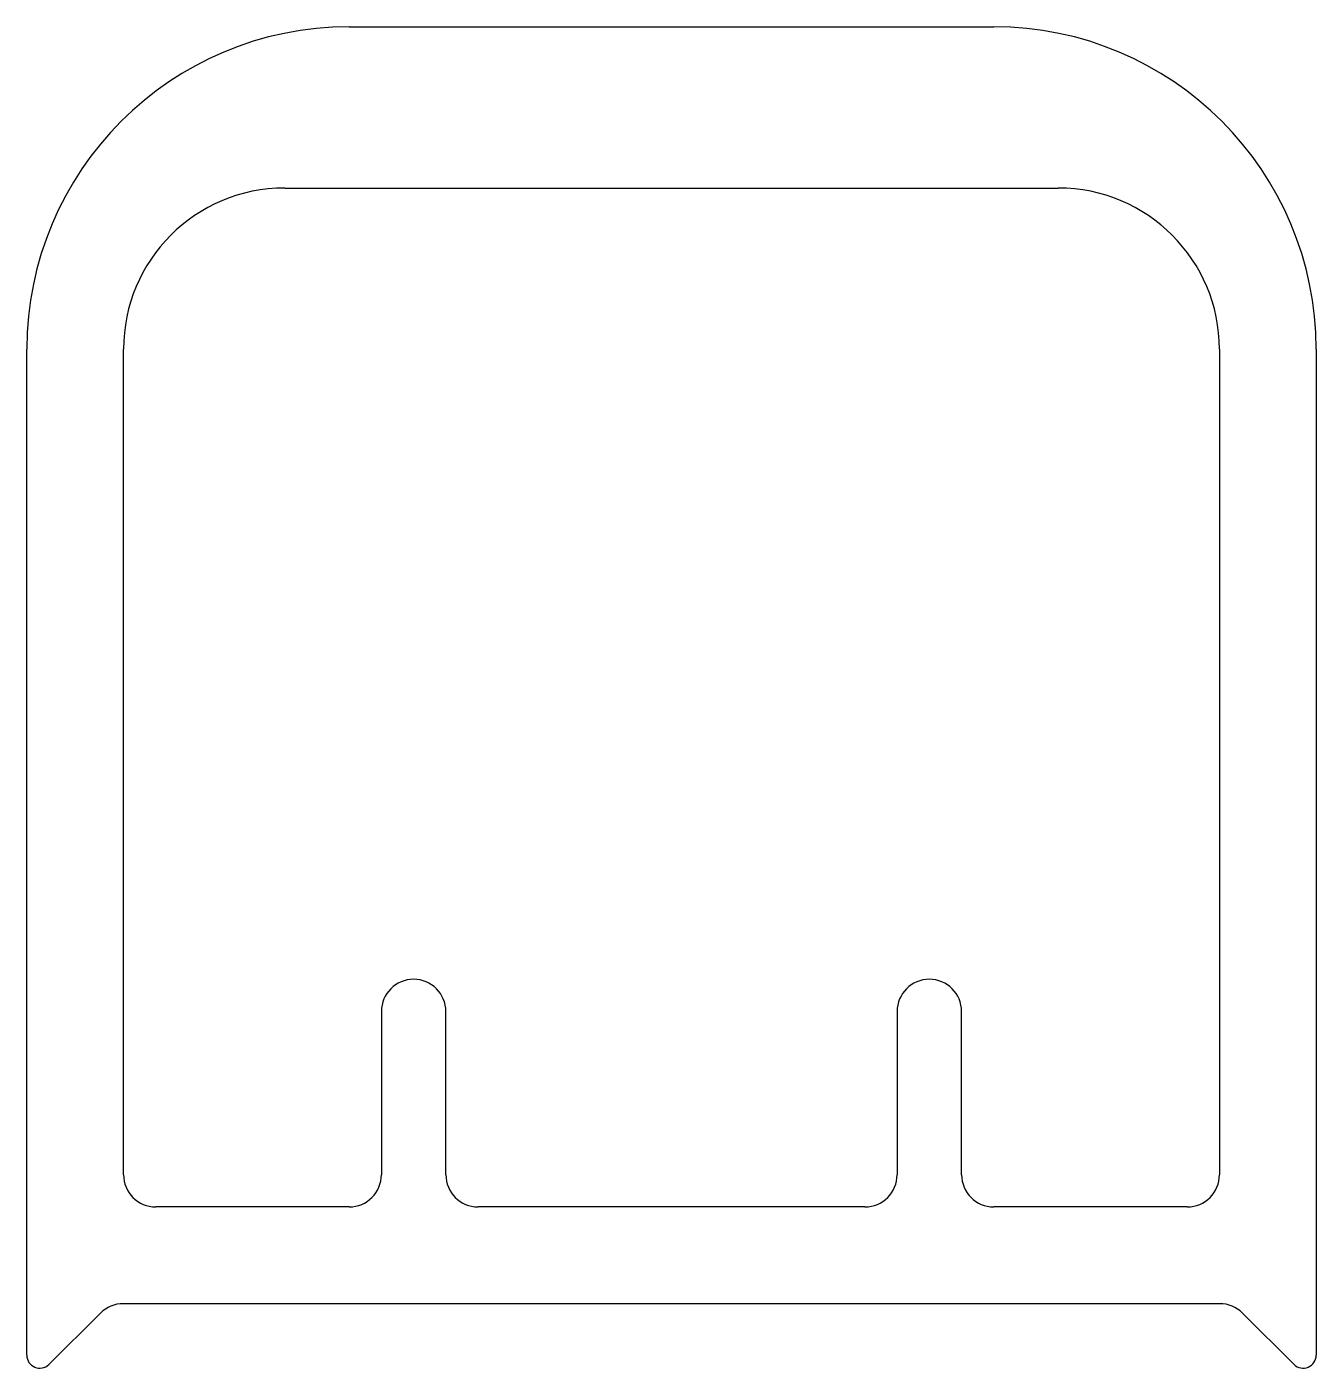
# Model space of a CAD drawing. Extents: x 1916.1 to 1936.1, y 2437.4 to 2458.2.
import ezdxf

# ---------------------------------------------------------------- set-up
doc = ezdxf.new("R2010")
doc.units = 0
doc.layers.get('0').update_dxf_attribs({"linetype": 'CONTINUOUS'})

msp = doc.modelspace()

# ---------------------------------------------------------------- linework, layer by layer
for p, q in [((1921.12, 2458.203), (1931.12, 2458.203)), ((1920.12, 2455.703), (1932.12, 2455.703)), ((1916.12, 2437.603), (1916.12, 2453.203)), ((1917.62, 2440.403), (1917.62, 2453.203)), ((1934.62, 2453.203), (1934.62, 2440.403)), ((1936.12, 2453.203), (1936.12, 2437.603)), ((1921.62, 2442.933), (1921.62, 2440.403)), ((1922.62, 2440.403), (1922.62, 2442.933)), ((1929.62, 2442.933), (1929.62, 2440.403)), ((1930.62, 2440.403), (1930.62, 2442.933)), ((1921.12, 2439.903), (1918.12, 2439.903)), ((1929.12, 2439.903), (1923.12, 2439.903)), ((1934.12, 2439.903), (1931.12, 2439.903)), ((1934.625, 2438.403), (1917.616, 2438.403)), ((1917.263, 2438.258), (1916.461, 2437.461)), ((1935.779, 2437.461), (1934.977, 2438.258))]:
    msp.add_line(p, q)
for centre, radius, start, end in [((1921.12, 2453.203), 5, 90, 180), ((1931.12, 2453.203), 5, 0, 90), ((1920.12, 2453.203), 2.5, 90, 180), ((1932.12, 2453.203), 2.5, 0, 90), ((1922.12, 2442.933), 0.5, 0, 180), ((1930.12, 2442.933), 0.5, 0, 180), ((1918.12, 2440.403), 0.5, 180, 270), ((1921.12, 2440.403), 0.5, 270, 0), ((1923.12, 2440.403), 0.5, 180, 270), ((1929.12, 2440.403), 0.5, 270, 0), ((1931.12, 2440.403), 0.5, 180, 270), ((1934.12, 2440.403), 0.5, 270, 0), ((1917.616, 2437.903), 0.5, 90, 134.8), ((1934.625, 2437.903), 0.5, 45.2, 90), ((1916.32, 2437.603), 0.2, 180, 314.8), ((1935.92, 2437.603), 0.2, 225.2, 0)]:
    msp.add_arc(centre, radius, start, end)

doc.saveas('drawing.dxf')
